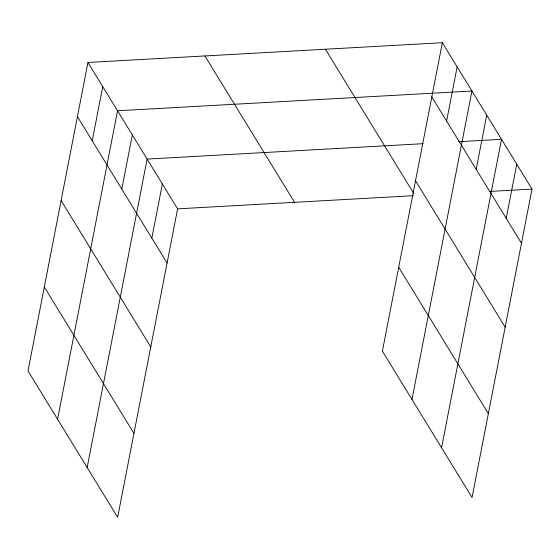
<?xml version="1.0" encoding="UTF-8"?>
<svg xmlns="http://www.w3.org/2000/svg" width="560" height="560" viewBox="0 0 560 560"><rect width="100%" height="100%" fill="white"/><g stroke="black" fill="none" stroke-linecap="round" stroke-linejoin="round"><path stroke-width="0.84" d="M87.955 62.475L28 370.916L117.649 517.293L177.604 208.845L87.955 62.475L442.351 42.707L532 189.084L472.045 497.525L382.396 351.155L442.351 42.707M92.218 140.805L102.746 86.625M57.582 419.223L117.537 110.775L471.933 91.007L411.978 399.455M121.8 189.105L132.335 134.925M87.171 467.523L147.126 159.082L422.968 143.696M151.83 238.14L162.365 183.96M446.614 121.037L457.142 66.857M476.196 169.344L486.724 115.164M441.56 447.762L501.522 139.314L458.752 141.701M506.226 218.379L516.761 164.199M177.604 208.845L413.301 195.699M489.237 191.464L532 189.084M431.823 96.887L521.465 243.264M415.513 180.796L505.155 327.173M325.402 49.231L413.707 193.41M398.706 267.246L488.355 413.623M204.904 55.951L294.553 202.321M77.427 116.655L167.076 263.025M61.117 200.557L150.766 346.934M44.31 287.014L133.959 433.384"/></g></svg>
